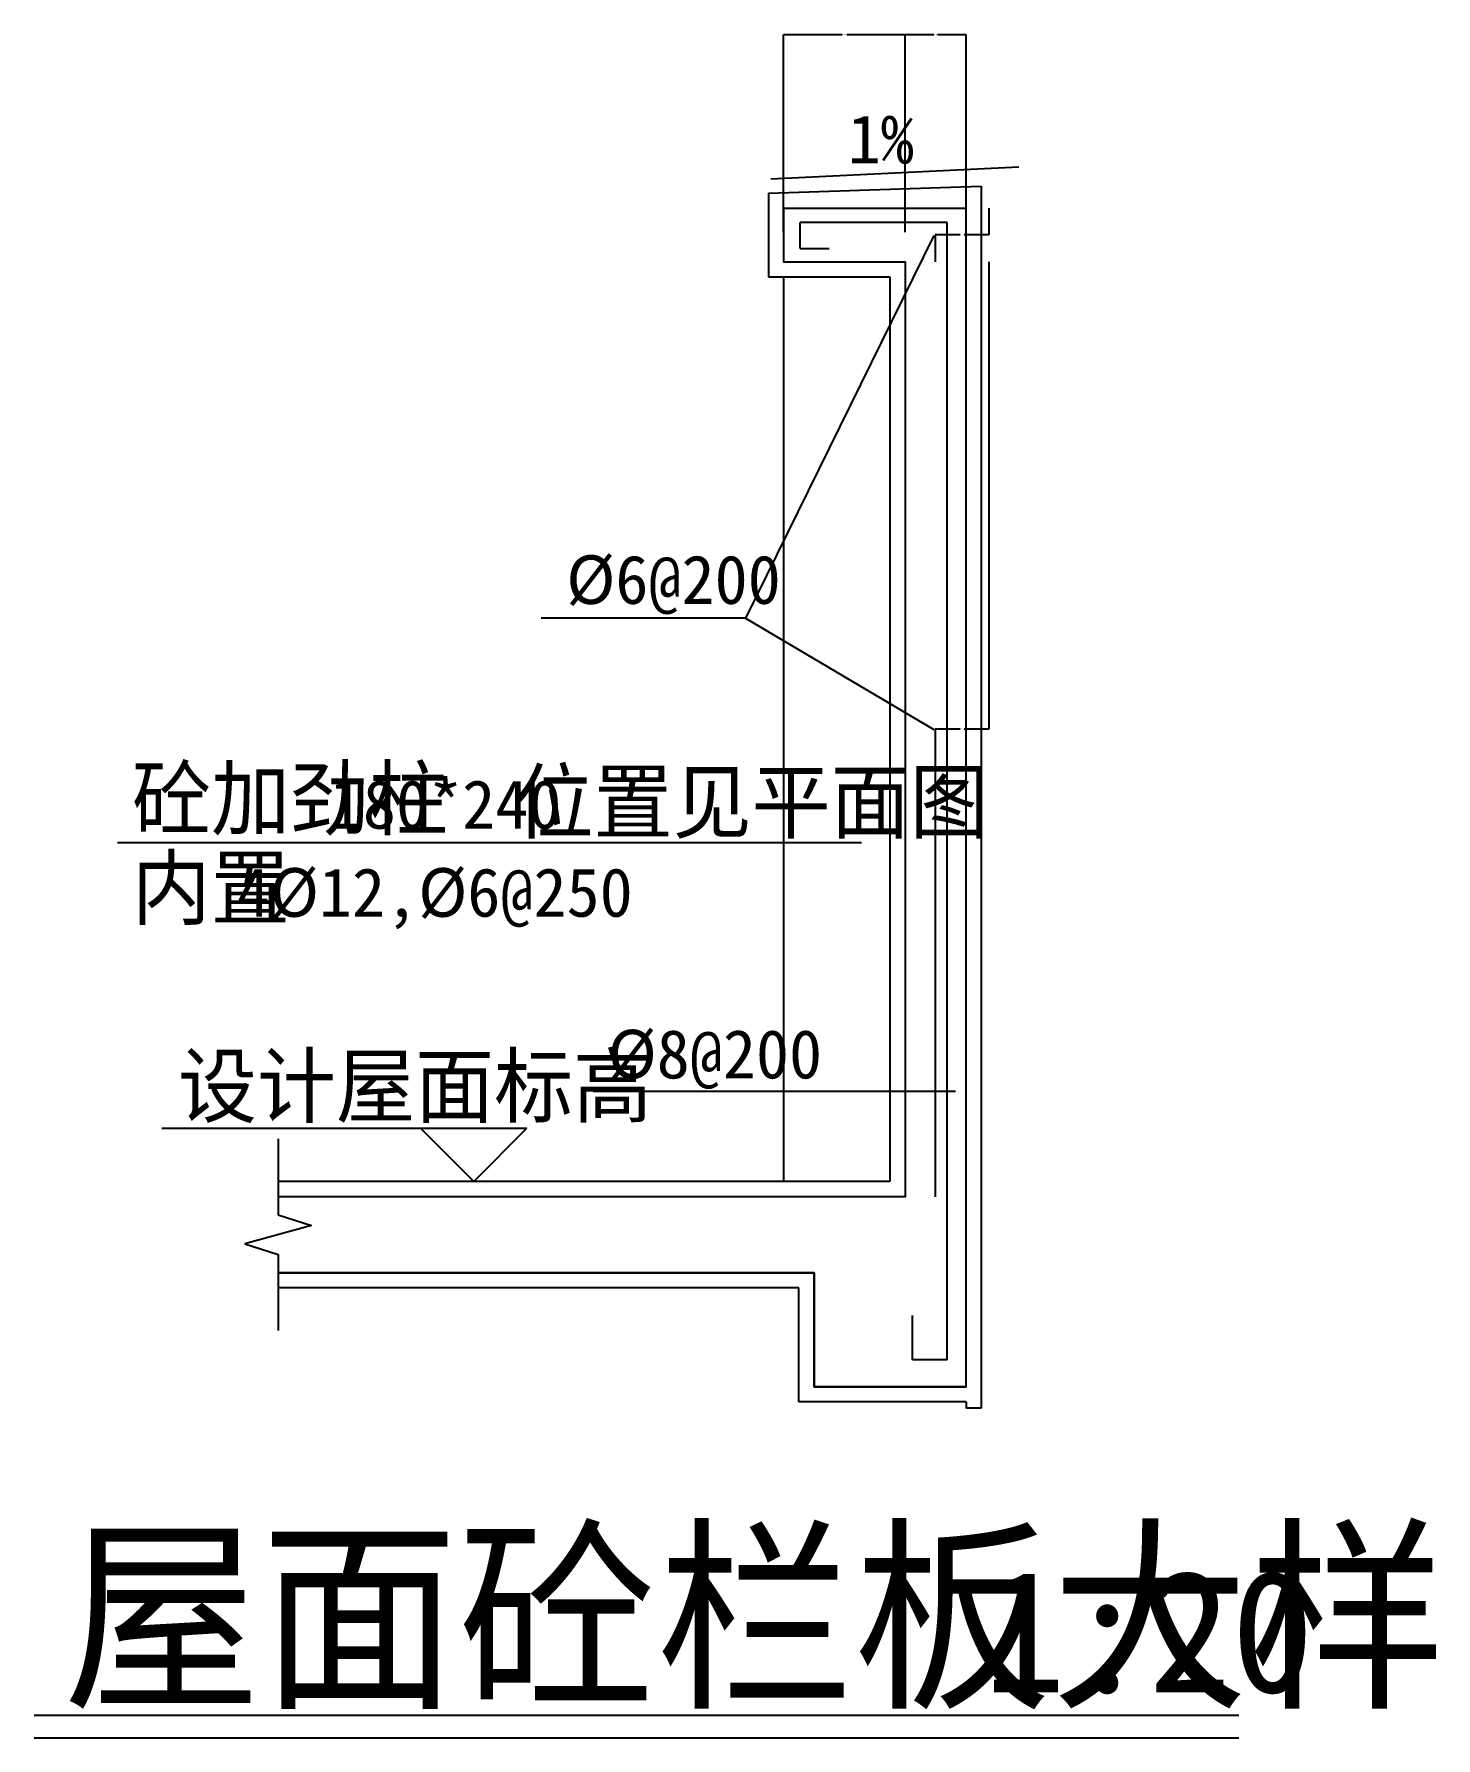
# Model space of a CAD drawing. Header units: metres. Extents: x 6487 to 8332, y 19297 to 21538.
import ezdxf

# ---------------------------------------------------------------- set-up
doc = ezdxf.new("R2010")
doc.units = ezdxf.units.M
for name, color, linetype in [('LINE', 3, 'Continuous'), ('OTHER', 7, 'Continuous'), ('PUB_DIM', 3, 'Continuous'), ('PUB_TEXT', 7, 'Continuous'), ('PUB_WALL', 255, 'Continuous'), ('WALL', 255, 'Continuous')]:
    doc.layers.add(name, color=color, linetype=linetype)
doc.dimstyles.get("Standard").update_dxf_attribs({"dimtxt": 2.5, "dimasz": 2.5, "dimexe": 1.25, "dimexo": 0.625, "dimtad": 1, "dimcen": 2.5, "dimazin": 3, "dimtfac": 1, "dimtmove": 0, "dimatfit": 3})

# ---------------------------------------------------------------- blocks, each defined once
blk = doc.blocks.new('_CLOSEDFILLED')
at = {"color": 0, "linetype": 'BYBLOCK'}
blk.add_solid([(-1, 0.2), (0, 0), (-1, -0.2)], dxfattribs=at)
blk = doc.blocks.new('*D1')
for p, q in [((7743.34, 21238.84), (7743.34, 20623.84)), ((7705.77, 20623.84), (7672.95, 20623.84)), ((7673.2, 20008.84), (7673.2, 20623.84)), ((7743.59, 20623.84), (7710.77, 20623.84))]:
    blk.add_line(p, q)
at = {"layer": 'Defpoints'}
for p in [(7743.34, 21238.84), (7743.34, 20623.84), (7673.2, 20008.84)]:
    blk.add_point(p, dxfattribs=at)
at = {"layer": 'LINE', "xscale": 0.25, "yscale": 0.25}
blk.add_blockref('_CLOSEDFILLED', (7673.2, 20623.84), dxfattribs=at)
at = {"layer": 'LINE', "xscale": 0.25, "yscale": 0.25, "rotation": 180}
blk.add_blockref('_CLOSEDFILLED', (7743.34, 20623.84), dxfattribs=at)
at = {"layer": 'LINE', "insert": (7708.27, 20623.84), "char_height": 1, "attachment_point": 5}
blk.add_mtext('70,14', dxfattribs=at)
blk = doc.blocks.new('*D2')
for p, q in [((7743.34, 21309.2), (7743.34, 21274.02)), ((7705.77, 21274.02), (7672.95, 21274.02)), ((7673.2, 21238.84), (7673.2, 21274.02)), ((7743.59, 21274.02), (7710.77, 21274.02))]:
    blk.add_line(p, q)
at = {"layer": 'Defpoints'}
for p in [(7743.34, 21309.2), (7743.34, 21274.02), (7673.2, 21238.84)]:
    blk.add_point(p, dxfattribs=at)
at = {"layer": 'LINE', "xscale": 0.25, "yscale": 0.25}
blk.add_blockref('_CLOSEDFILLED', (7673.2, 21274.02), dxfattribs=at)
at = {"layer": 'LINE', "xscale": 0.25, "yscale": 0.25, "rotation": 180}
blk.add_blockref('_CLOSEDFILLED', (7743.34, 21274.02), dxfattribs=at)
at = {"layer": 'LINE', "insert": (7708.27, 21274.02), "char_height": 1, "attachment_point": 5}
blk.add_mtext('70,14', dxfattribs=at)
blk = doc.blocks.new('*D3')
for p, q in [((7473.44, 21277.74), (7473.44, 21537.63)), ((7473.69, 21537.63), (7550.365, 21537.63)), ((7556.365, 21537.63), (7633.04, 21537.63)), ((7633.29, 21277.74), (7633.29, 21537.63))]:
    blk.add_line(p, q)
at = {"layer": 'Defpoints'}
for p in [(7473.44, 21537.63), (7473.44, 21277.74), (7633.29, 21277.74)]:
    blk.add_point(p, dxfattribs=at)
at = {"layer": 'LINE', "xscale": 0.25, "yscale": 0.25, "rotation": 180}
blk.add_blockref('_CLOSEDFILLED', (7473.44, 21537.63), dxfattribs=at)
at = {"layer": 'LINE', "xscale": 0.25, "yscale": 0.25}
blk.add_blockref('_CLOSEDFILLED', (7633.29, 21537.63), dxfattribs=at)
at = {"layer": 'LINE', "insert": (7553.365, 21537.63), "char_height": 1, "attachment_point": 5}
blk.add_mtext('159,85', dxfattribs=at)
blk = doc.blocks.new('*D4')
for p, q in [((7633.29, 21277.74), (7633.29, 21537.63)), ((7633.54, 21537.63), (7670.865, 21537.63)), ((7675.865, 21537.63), (7713.19, 21537.63)), ((7713.44, 21277.74), (7713.44, 21537.63))]:
    blk.add_line(p, q)
at = {"layer": 'Defpoints'}
for p in [(7633.29, 21537.63), (7633.29, 21277.74), (7713.44, 21277.74)]:
    blk.add_point(p, dxfattribs=at)
at = {"layer": 'LINE', "xscale": 0.25, "yscale": 0.25, "rotation": 180}
blk.add_blockref('_CLOSEDFILLED', (7633.29, 21537.63), dxfattribs=at)
at = {"layer": 'LINE', "xscale": 0.25, "yscale": 0.25}
blk.add_blockref('_CLOSEDFILLED', (7713.44, 21537.63), dxfattribs=at)
at = {"layer": 'LINE', "insert": (7673.365, 21537.63), "char_height": 1, "attachment_point": 5}
blk.add_mtext('80,15', dxfattribs=at)

msp = doc.modelspace()

# ---------------------------------------------------------------- linework, layer by layer
at = {"layer": 'LINE'}
for p, q in [((7453.44, 21328.84), (7733.44, 21338.35)), ((7733.44, 21338.35), (7733.44, 19730.6)), ((7453.44, 21328.84), (7453.44, 21218.84)), ((7671.23, 21273.4), (7423.31, 20769.81)), ((7688.72, 21290.47), (7495.02, 21290.47)), ((7495.02, 21256.43), (7495.02, 21290.47)), ((7688.72, 19794.25), (7688.72, 21290.47)), ((7495.02, 21256.43), (7533.31, 21256.43)), ((7453.44, 21218.84), (7613.29, 21218.84)), ((7473.44, 21218.84), (7473.44, 20028.84)), ((7613.29, 21218.84), (7613.29, 20028.84)), ((7423.31, 20769.81), (7154.42, 20769.81)), ((7423.31, 20769.81), (7671.23, 20623.4)), ((7613.29, 20028.84), (6808.36, 20028.84)), ((7493.44, 19888.84), (6808.36, 19888.84)), ((7493.44, 19738.84), (7493.44, 19888.84)), ((7643.07, 19794.25), (7643.07, 19852.56)), ((7688.72, 19794.25), (7643.07, 19794.25)), ((7713.44, 19738.84), (7493.44, 19738.84)), ((7713.44, 19738.84), (7713.44, 19730.6)), ((7733.44, 19730.6), (7713.44, 19730.6))]:
    msp.add_line(p, q, dxfattribs=at)
at = {"layer": 'OTHER'}
for p, q in [((6808.36, 20084.84), (6808.36, 19984.84)), ((6852.36, 19970.84), (6764.36, 19946.84)), ((6808.36, 19984.84), (6852.36, 19970.84)), ((6764.36, 19946.84), (6808.36, 19932.84)), ((6808.36, 19932.84), (6808.36, 19832.84))]:
    msp.add_line(p, q, dxfattribs=at)
at = {"layer": 'PUB_DIM'}
for p, q in [((7575.69, 20474.32), (6596.9, 20474.32)), ((7223.03, 20147.82), (7699.57, 20147.82)), ((6655.23, 20098.84), (7135.65, 20098.84)), ((6995.65, 20098.84), (7065.65, 20028.84)), ((7065.65, 20028.84), (7135.65, 20098.84))]:
    msp.add_line(p, q, dxfattribs=at)
msp.add_lwpolyline([(7456.7, 21347.84), (7782.77, 21363.58)], dxfattribs=at)
at = {"layer": 'PUB_TEXT'}
for points in [[(6487.24, 19326.92), (8072.1, 19326.92)], [(6487.24, 19296.92), (8072.1, 19296.92)]]:
    msp.add_lwpolyline(points, dxfattribs=at)
at = {"layer": 'PUB_WALL'}
msp.add_lwpolyline([(6808.36, 19908.84), (7513.44, 19908.84), (7513.44, 19758.84), (7713.44, 19758.84), (7713.44, 21308.84), (7473.44, 21308.84), (7473.44, 21238.84), (7633.29, 21238.84), (7633.29, 20008.84), (6808.36, 20008.84)], dxfattribs=at)
at = {"layer": 'WALL'}
for p, q in [((7713.44, 21308.84), (7473.44, 21308.84)), ((7473.44, 21308.84), (7473.44, 21238.84)), ((7713.44, 19758.84), (7713.44, 21308.84)), ((7473.44, 21238.84), (7633.29, 21238.84)), ((7633.29, 21238.84), (7633.29, 20008.84)), ((7633.29, 20008.84), (6808.36, 20008.84)), ((7513.44, 19908.84), (6808.36, 19908.84)), ((7513.44, 19758.84), (7513.44, 19908.84)), ((7713.44, 19758.84), (7513.44, 19758.84))]:
    msp.add_line(p, q, dxfattribs=at)

# ---------------------------------------------------------------- texts
at = {"layer": 'PUB_DIM'}
msp.add_text('设计屋面标高', height=80, dxfattribs=at).set_placement((6676.48, 20114.76))
at = {"layer": 'PUB_TEXT'}
for s, height, p in [('1%', 64, (7557.73, 21368.11)), ('%%c6@200', 64, (7187.37, 20788.68)), ('砼加劲柱', 80, (6616.09, 20492.94)), ('位置见平面图', 80, (7119.33, 20488.59)), ('180*240', 64, (6876.27, 20492.94)), ('内置', 80, (6615.72, 20375.1)), ('4%%c12,%%c6@250', 64, (6753.82, 20377.21)), ('%%c8@200', 64, (7241.76, 20164.45)), ('屋面砼栏板大样 ', 200, (6525.38, 19356.92)), ('1:20', 160, (7735.84, 19356.92))]:
    msp.add_text(s, height=height, dxfattribs=at).set_placement(p)

# ---------------------------------------------------------------- dimensions: what is measured, and where the dimension line sits
at = {"layer": 'LINE'}
for base, p1, p2, picture, middle in [((7473.44, 21537.63), (7473.44, 21277.74), (7633.29, 21277.74), '*D3', (7553.365, 21537.63)), ((7633.29, 21537.63), (7633.29, 21277.74), (7713.44, 21277.74), '*D4', (7673.365, 21537.63)), ((7743.34, 21274.02), (7743.34, 21309.2), (7673.2, 21238.84), '*D2', (7708.27, 21274.02)), ((7743.34, 20623.84), (7743.34, 21238.84), (7673.2, 20008.84), '*D1', (7708.27, 20623.84))]:
    dim = msp.add_linear_dim(base=base, p1=p1, p2=p2, dimstyle='Standard', dxfattribs=at)
    dim.commit()
    dim.dimension.update_dxf_attribs({"geometry": picture, "text_midpoint": middle})

doc.saveas('drawing.dxf')
